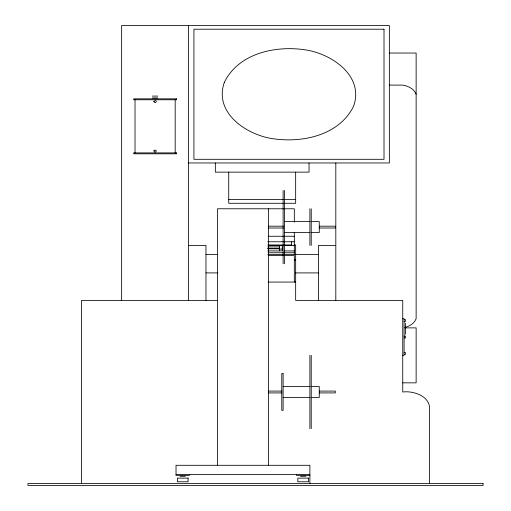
<?xml version="1.0" encoding="UTF-8"?>
<svg xmlns="http://www.w3.org/2000/svg" width="511" height="511" viewBox="0 0 511 511"><rect width="100%" height="100%" fill="white"/><g stroke="black" fill="none" stroke-linecap="round" stroke-linejoin="round"><path stroke-width="0.77" d="M404.859 327.423C409.547 326.242 414.37 323.457 416.133 318.711L416.133 53.035L389.363 53.035M389.363 85.101L402.745 85.101C408.18 86.001 414.063 88.805 416.133 94.26M152.425 96.094L157.784 96.094M152.425 97.927L157.784 97.927M188.572 162.971L389.363 162.971L389.363 25.55L121.637 25.55L121.637 300.391M228.73 199.616L295.658 199.616M284.455 221.602L309.89 221.602M311.231 221.602L319.26 221.602L319.26 232.594L311.231 232.594M268.39 226.181L283.528 226.181M319.388 226.181L335.325 226.181L335.325 228.015L319.388 228.015M268.39 228.015L283.528 228.015M284.455 232.594L309.89 232.594M268.141 236.261L294.317 236.261M267.732 241.76L294.317 241.76M267.77 244.967L291.672 244.967M294.068 244.967L295.658 244.967L295.658 254.465M188.572 245.421L205.971 245.421L205.971 300.391M268.332 245.421L294.317 245.421M335.816 245.421L318.417 245.421L318.417 300.391M267.732 246.934L279.594 246.934M267.732 248.672L279.594 248.672M267.732 248.761L279.594 248.761M279.594 249.087L282.27 249.087M267.732 250.92L282.27 250.92L282.27 246.232M284.531 250.92L294.317 250.92M268.141 252.753L294.317 252.753M205.971 254.587L217.935 254.587M267.77 254.587L318.417 254.587M268.141 255.5L294.317 255.5L294.317 282.066M294.317 260.08L295.658 260.08M205.971 272.906L217.935 272.906M295.288 272.906L318.417 272.906M268.141 282.066L295.658 282.066M217.801 300.391L81.479 300.391L81.479 483.617M402.745 318.711L404.086 318.711L404.086 355.356L402.745 355.356M404.086 319.63L405.427 319.63L405.427 321.464L404.086 321.464M405.108 327.877L416.133 327.877L416.133 382.841L402.745 382.841M404.086 336.123L405.427 336.123L405.427 337.95L404.086 337.95M404.086 352.609L405.427 352.609L405.427 354.442L404.086 354.442M283.12 386.508L309.89 386.508M311.231 386.508L319.26 386.508L319.26 397.501L311.231 397.501M268.39 391.087L281.938 391.087M319.388 391.087L335.325 391.087L335.325 392.921L319.388 392.921M268.39 392.921L281.938 392.921M283.12 397.501L309.89 397.501M176.027 474.457L309.89 474.457M309.89 475.371L296.501 475.371L296.501 474.457M180.044 476.29L185.397 476.29M300.519 476.29L305.872 476.29M429.521 483.617L429.521 410.327C431.118 396.568 413.98 390.519 402.745 392.007L402.745 300.391L295.658 300.391L295.658 254.587M405.427 323.297L405.427 334.29M335.816 162.971L335.816 300.391M311.231 208.775L311.231 245.421M311.231 355.356L311.231 428.652M309.89 208.775L309.89 245.421M309.89 355.356L309.89 428.652M309.89 483.617L309.89 465.297L176.027 465.297L176.027 475.371L189.415 475.371L189.415 474.457M309.046 162.971L309.046 172.13L215.342 172.13L215.342 162.971M295.658 172.13L295.658 203.282L228.73 203.282L228.73 172.13M294.317 222.202L294.317 208.775L217.526 208.775L217.526 465.297M294.317 232.198L294.317 254.587M291.474 241.76L291.474 245.421M284.455 190.456L284.455 263.746M283.12 190.456L283.12 263.746M279.594 246.232L279.594 250.92M268.39 208.775L268.39 465.297M188.572 25.55L188.572 300.391M175.184 99.76L175.184 152.891M135.025 99.76L135.025 152.891M153.811 101.35C155.766 105.458 158.123 98.431 153.811 101.35M153.811 150.822C155.766 154.929 158.123 147.903 153.811 150.822M224.316 82.405C213.726 112.446 245.746 134.329 271.641 138.507C301.541 143.387 339.221 135.677 353.618 106.116C364.202 76.069 332.188 54.192 306.287 50.014C276.387 45.134 238.707 52.844 224.316 82.405M384.01 29.216L193.925 29.216L193.925 159.304L384.01 159.304L384.01 29.216M176.525 98.84L133.684 98.84L133.684 99.76L176.525 99.76L176.525 98.84M176.525 152.891L133.684 152.891L133.684 153.811L176.525 153.811L176.525 152.891M283.12 373.682L281.778 373.682L281.778 410.327L283.12 410.327L283.12 373.682M188.074 478.124L177.368 478.124L177.368 481.784L188.074 481.784L188.074 478.124M308.548 478.124L297.843 478.124L297.843 481.784L308.548 481.784L308.548 478.124M483.067 483.617L27.933 483.617L27.933 485.45L483.067 485.45L483.067 483.617"/></g></svg>
